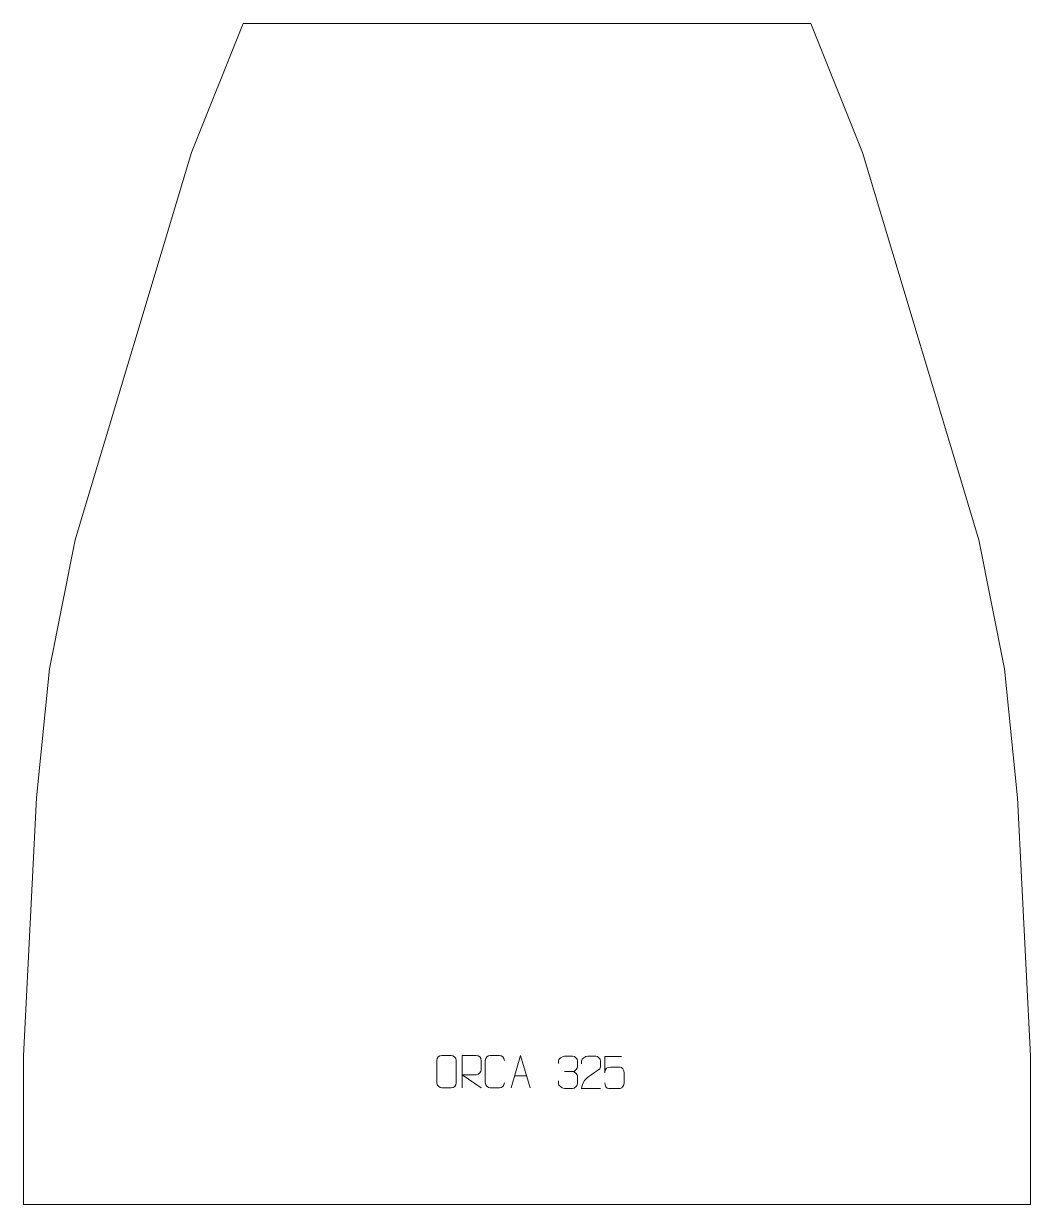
# Model space of a CAD drawing. Header units: millimetres. Extents: x -397 to 383, y 304 to 1219.
import ezdxf

# ---------------------------------------------------------------- set-up
doc = ezdxf.new("R2010")
doc.units = ezdxf.units.MM
doc.header["$MEASUREMENT"] = 0
doc.layers.add('layer 1', color=7, linetype='Continuous')

msp = doc.modelspace()

# ---------------------------------------------------------------- linework, layer by layer
at = {"layer": 'layer 1', "color": 242, "lineweight": 9}
msp.add_open_spline([(-227.3807, 1219.4386), (-227.3807, 1219.4386), (212.6195, 1219.4386), (212.6195, 1219.4386), (212.6195, 1219.4386), (212.6195, 1219.4386), (252.6199, 1119.438), (252.6199, 1119.438), (252.6199, 1119.438), (252.6199, 1119.438), (342.6192, 819.4388), (342.6192, 819.4388), (342.6192, 819.4388), (342.6192, 819.4388), (362.6195, 719.4385), (362.6195, 719.4385), (362.6195, 719.4385), (362.6195, 719.4385), (372.6197, 619.439), (372.6197, 619.439), (372.6197, 619.439), (372.6197, 619.439), (382.6187, 419.4393), (382.6187, 419.4393), (382.6187, 419.4393), (382.6187, 419.4393), (382.6187, 304.4387), (382.6187, 304.4387), (382.6187, 304.4387), (382.6187, 304.4387), (-397.3802, 304.4387), (-397.3802, 304.4387), (-397.3802, 304.4387), (-397.3802, 304.4387), (-397.3802, 419.4393), (-397.3802, 419.4393), (-397.3802, 419.4393), (-397.3802, 419.4393), (-387.38, 619.439), (-387.38, 619.439), (-387.38, 619.439), (-387.38, 619.439), (-377.3799, 719.4385), (-377.3799, 719.4385), (-377.3799, 719.4385), (-377.3799, 719.4385), (-357.3807, 819.4388), (-357.3807, 819.4388), (-357.3807, 819.4388), (-357.3807, 819.4388), (-267.3802, 1119.438), (-267.3802, 1119.438), (-267.3802, 1119.438), (-267.3802, 1119.438), (-227.3807, 1219.4386), (-227.3807, 1219.4386)], degree=3, knots=[0, 0, 0, 0, 0.06666667, 0.06666667, 0.06666667, 0.06666667, 0.13333333, 0.13333333, 0.13333333, 0.13333333, 0.2, 0.2, 0.2, 0.2, 0.26666667, 0.26666667, 0.26666667, 0.26666667, 0.33333333, 0.33333333, 0.33333333, 0.33333333, 0.4, 0.4, 0.4, 0.4, 0.46666667, 0.46666667, 0.46666667, 0.46666667, 0.53333333, 0.53333333, 0.53333333, 0.53333333, 0.6, 0.6, 0.6, 0.6, 0.66666667, 0.66666667, 0.66666667, 0.66666667, 0.73333333, 0.73333333, 0.73333333, 0.73333333, 0.8, 0.8, 0.8, 0.8, 0.86666667, 0.86666667, 0.86666667, 0.86666667, 1, 1, 1, 1], dxfattribs=at)
at = {"layer": 'layer 1', "color": 250, "lineweight": 9}
for points, knots in [([(-73.2871, 419.8512), (-70.9204, 419.8512), (-68.5533, 419.8512), (-66.1862, 419.8512), (-66.1862, 419.8512), (-64.2052, 419.8868), (-62.1787, 418.3921), (-62.1516, 415.9494), (-62.1516, 415.9494), (-62.152, 410.1906), (-62.152, 404.4313), (-62.1516, 398.6717), (-62.1516, 398.6717), (-62.2938, 396.3435), (-64.0006, 394.8609), (-66.1862, 394.85), (-66.1862, 394.85), (-68.5592, 394.8504), (-70.9322, 394.8504), (-73.3048, 394.85), (-73.3048, 394.85), (-75.2637, 394.7444), (-77.2706, 396.6328), (-77.2592, 398.6543), (-77.2592, 398.6543), (-77.2589, 404.4364), (-77.2589, 410.218), (-77.2592, 415.9993), (-77.2592, 415.9993), (-77.2549, 418.1419), (-75.4774, 419.8647), (-73.2871, 419.8512)], [0, 0, 0, 0, 0.11111111, 0.11111111, 0.11111111, 0.11111111, 0.22222222, 0.22222222, 0.22222222, 0.22222222, 0.33333333, 0.33333333, 0.33333333, 0.33333333, 0.44444444, 0.44444444, 0.44444444, 0.44444444, 0.55555556, 0.55555556, 0.55555556, 0.55555556, 0.66666667, 0.66666667, 0.66666667, 0.66666667, 0.77777778, 0.77777778, 0.77777778, 0.77777778, 1, 1, 1, 1]), ([(-57.6059, 394.8282), (-57.6059, 394.8282), (-57.6059, 419.7817), (-57.6059, 419.7817), (-57.6059, 419.7817), (-54.0111, 419.7817), (-50.4156, 419.7817), (-46.8204, 419.7817), (-46.8204, 419.7817), (-44.4951, 419.744), (-42.9378, 418.254), (-42.9419, 415.8876), (-42.9419, 415.8876), (-42.9423, 413.8521), (-42.9423, 410.7927), (-42.9419, 408.7567), (-42.9419, 408.7567), (-42.9484, 406.8812), (-44.7607, 404.9394), (-46.7702, 404.9203), (-46.7702, 404.9203), (-46.7702, 404.9203), (-57.6059, 404.9203), (-57.6059, 404.9203), (-57.6059, 404.9203), (-57.6059, 404.9203), (-42.9512, 394.8282), (-42.9512, 394.8282)], [0, 0, 0, 0, 0.125, 0.125, 0.125, 0.125, 0.25, 0.25, 0.25, 0.25, 0.375, 0.375, 0.375, 0.375, 0.5, 0.5, 0.5, 0.5, 0.625, 0.625, 0.625, 0.625, 0.75, 0.75, 0.75, 0.75, 1, 1, 1, 1]), ([(-24.8508, 398.6459), (-24.9906, 396.3225), (-26.6678, 394.8429), (-28.8155, 394.8321), (-28.8155, 394.8321), (-31.1474, 394.8325), (-33.4793, 394.8325), (-35.8108, 394.8321), (-35.8108, 394.8321), (-37.7358, 394.7267), (-39.7079, 396.6112), (-39.6967, 398.6285), (-39.6967, 398.6285), (-39.6963, 404.3986), (-39.6963, 410.1683), (-39.6967, 415.9376), (-39.6967, 415.9376), (-39.6925, 418.0757), (-37.9458, 419.7949), (-35.7934, 419.7814), (-35.7934, 419.7814), (-33.4677, 419.7814), (-31.1416, 419.7814), (-28.8155, 419.7814), (-28.8155, 419.7814), (-26.8689, 419.8169), (-24.8775, 418.3254), (-24.8508, 415.8878)], [0, 0, 0, 0, 0.125, 0.125, 0.125, 0.125, 0.25, 0.25, 0.25, 0.25, 0.375, 0.375, 0.375, 0.375, 0.5, 0.5, 0.5, 0.5, 0.625, 0.625, 0.625, 0.625, 0.75, 0.75, 0.75, 0.75, 1, 1, 1, 1]), ([(-19.7443, 394.8282), (-19.7443, 394.8282), (-12.3733, 419.7817), (-12.3733, 419.7817), (-12.3733, 419.7817), (-12.3733, 419.7817), (-4.8034, 394.8282), (-4.8034, 394.8282)], [0, 0, 0, 0, 0.33333333, 0.33333333, 0.33333333, 0.33333333, 1, 1, 1, 1]), ([(16.9421, 413.5501), (16.9421, 413.5501), (16.9421, 415.4073), (16.9421, 415.4073), (16.9421, 415.4073), (16.9278, 417.1492), (19.5923, 419.2673), (21.6514, 419.2446), (21.6514, 419.2446), (23.7155, 419.2446), (25.7795, 419.2446), (27.8432, 419.2446), (27.8432, 419.2446), (30.0377, 419.2534), (31.636, 417.4066), (31.6804, 415.4945), (31.6804, 415.4945), (31.68, 414.0594), (31.68, 412.6243), (31.6804, 411.1888), (31.6804, 411.1888), (31.6318, 409.5353), (30.0292, 407.3053), (27.8309, 407.3153), (27.8309, 407.3153), (30.0346, 407.3041), (31.6426, 405.5009), (31.6966, 403.4414), (31.6966, 403.4414), (31.6962, 401.6567), (31.6962, 399.872), (31.6966, 398.0869), (31.6966, 398.0869), (31.7067, 396.0255), (29.6518, 394.2624), (27.8309, 394.2705), (27.8309, 394.2705), (25.7656, 394.2708), (23.7004, 394.2708), (21.6348, 394.2705), (21.6348, 394.2705), (19.4662, 394.282), (16.9352, 396.6822), (16.9166, 398.144), (16.9166, 398.144), (16.9166, 398.144), (16.9166, 400.0526), (16.9166, 400.0526)], [0, 0, 0, 0, 0.07692308, 0.07692308, 0.07692308, 0.07692308, 0.15384615, 0.15384615, 0.15384615, 0.15384615, 0.23076923, 0.23076923, 0.23076923, 0.23076923, 0.30769231, 0.30769231, 0.30769231, 0.30769231, 0.38461538, 0.38461538, 0.38461538, 0.38461538, 0.46153846, 0.46153846, 0.46153846, 0.46153846, 0.53846154, 0.53846154, 0.53846154, 0.53846154, 0.61538462, 0.61538462, 0.61538462, 0.61538462, 0.69230769, 0.69230769, 0.69230769, 0.69230769, 0.76923077, 0.76923077, 0.76923077, 0.76923077, 0.84615385, 0.84615385, 0.84615385, 0.84615385, 1, 1, 1, 1]), ([(49.6781, 394.2705), (44.7637, 394.2708), (39.8493, 394.2708), (34.9352, 394.2705), (34.9352, 394.2705), (34.9352, 404.2028), (49.5862, 406.844), (49.6781, 411.1543), (49.6781, 411.1543), (49.6778, 412.5784), (49.6778, 414.0021), (49.6781, 415.4254), (49.6781, 415.4254), (49.6612, 417.5025), (47.5384, 419.2273), (45.8674, 419.2446), (45.8674, 419.2446), (43.7942, 419.2442), (41.7213, 419.2442), (39.6489, 419.2446), (39.6489, 419.2446), (37.8268, 419.2611), (35.0021, 417.469), (34.9352, 415.3754), (34.9352, 415.3754), (34.9352, 415.3754), (34.9352, 413.3206), (34.9352, 413.3206)], [0, 0, 0, 0, 0.125, 0.125, 0.125, 0.125, 0.25, 0.25, 0.25, 0.25, 0.375, 0.375, 0.375, 0.375, 0.5, 0.5, 0.5, 0.5, 0.625, 0.625, 0.625, 0.625, 0.75, 0.75, 0.75, 0.75, 1, 1, 1, 1]), ([(65.8184, 419.1402), (65.8184, 419.1402), (52.9667, 419.1402), (52.9667, 419.1402), (52.9667, 419.1402), (52.967, 414.9096), (52.967, 410.6787), (52.9667, 406.4475), (52.9667, 406.4475), (52.9664, 409.7576), (54.5974, 410.8294), (57.4094, 410.8899), (57.4094, 410.8899), (59.849, 410.8902), (62.2885, 410.8902), (64.7277, 410.8899), (64.7277, 410.8899), (66.3775, 410.8967), (67.8524, 408.5162), (67.8809, 406.4475), (67.8809, 406.4475), (67.8806, 403.8602), (67.8806, 401.2726), (67.8809, 398.6849), (67.8809, 398.6849), (67.9271, 396.7255), (66.4277, 394.2892), (64.8018, 394.2307), (64.8018, 394.2307), (62.8453, 394.231), (57.9503, 394.231), (55.9933, 394.2307), (55.9933, 394.2307), (54.1478, 394.2219), (53.0407, 396.1867), (53.0199, 398.7378)], [0, 0, 0, 0, 0.1, 0.1, 0.1, 0.1, 0.2, 0.2, 0.2, 0.2, 0.3, 0.3, 0.3, 0.3, 0.4, 0.4, 0.4, 0.4, 0.5, 0.5, 0.5, 0.5, 0.6, 0.6, 0.6, 0.6, 0.7, 0.7, 0.7, 0.7, 0.8, 0.8, 0.8, 0.8, 1, 1, 1, 1])]:
    msp.add_open_spline(points, degree=3, knots=knots, dxfattribs=at)
for points in [[(-17.0217, 404.0776), (-17.0217, 404.0776), (-7.526, 404.0776), (-7.526, 404.0776)], [(21.6518, 407.3049), (21.6518, 407.3049), (27.8482, 407.3049), (27.8482, 407.3049)]]:
    msp.add_open_spline(points, degree=3, dxfattribs=at)

doc.saveas('drawing.dxf')
